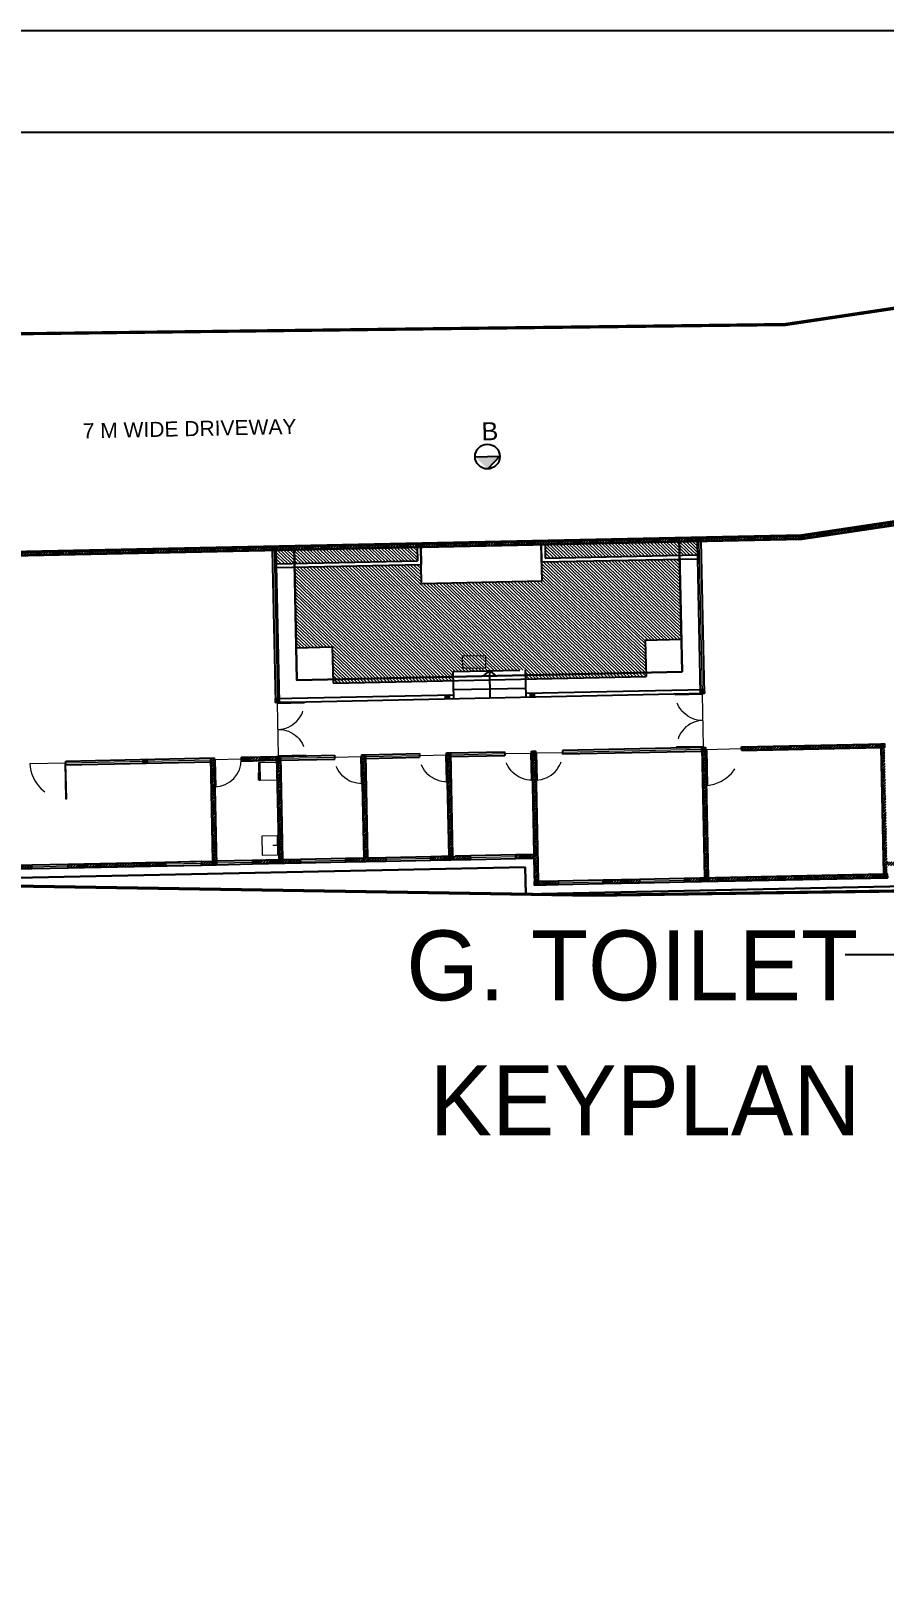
# Model space of a CAD drawing. Header units: metres. Extents: x 494 to 1845, y -666 to 1061.
# Drawn here: x 1409.7 to 1412.288, y 205.596 to 210.286 of the extents above; entities that cross this region are included whole.
import ezdxf

# ---------------------------------------------------------------- set-up
doc = ezdxf.new("R2010")
doc.units = ezdxf.units.M
doc.header["$MEASUREMENT"] = 0
for name, pattern in [('1', [0]), ('141011 - Typical Flr Plans -1 - 1.5 & 1-2 BHK_ Kolshet Namrata1$0$HIDDEN', [0.375, 0.25, -0.125]), ('ACAD_ISO02W100', [15, 12, -3])]:
    doc.linetypes.add(name, pattern=pattern)
for name, color, linetype, lineweight in [('07 TEXT', 7, 'Continuous', 13), ('A-Wall Hatch', 8, 'Continuous', 9), ('VDA-DOOR', 23, 'Continuous', 5), ('VDA-FURNITURE', 8, 'Continuous', 13), ('VDA-HATCH', 8, 'Continuous', 9), ('VDA-WALL', 250, 'Continuous', 25), ('VDA-WINDOW', 5, 'Continuous', 9)]:
    doc.layers.add(name, color=color, linetype=linetype, lineweight=lineweight)
for name, color, linetype in [('COLUMN', 1, 'Continuous'), ('PLOT - SURVEY', 1, '1'), ('SHEET', 7, 'Continuous'), ('VDA-TEXT', 250, '1'), ('VDA-WALL BELOW', 8, 'Continuous'), ('VDA_ROOF', 250, 'Continuous'), ('WALL', 250, 'Continuous')]:
    doc.layers.add(name, color=color, linetype=linetype)
doc.styles.add('AutoDCRFont', font='arial.ttf')
doc.styles.add('RS', font='GOTHIC.TTF')
doc.styles.get("Standard").update_dxf_attribs({"font": 'arial.ttf'})
doc.dimstyles.new('SMALL', dxfattribs={"dimtxt": 0.16, "dimasz": 0.05, "dimexe": 0, "dimexo": 0, "dimgap": 0.05, "dimtad": 0, "dimdec": 1, "dimzin": 0, "dimdsep": 46, "dimtxsty": 'RS', "dimblk": 'ARCHTICK', "dimcen": 2.5, "dimclrd": 256, "dimclre": 256, "dimclrt": 5, "dimadec": 0, "dimazin": 0, "dimtfac": 1, "dimtofl": 0, "dimtmove": 0, "dimatfit": 3, "dimldrblk": 'ARCHTICK', "dimfxl": 0, "dimtolj": 1, "dimtzin": 0, "dimarcsym": 0})
pattern_1 = [(46.208855, (1281.75294, 180.3922277), (-0.00420272316, 0.00402901998), []), (46.208855, (1281.755684, 180.3922856), (-0.00420272316, 0.00402901998), [])]
pattern_2 = [(45, (1152.75841, 282.9493), (-0.11049, 0.11049), [])]

# ---------------------------------------------------------------- blocks, each defined once
blk = doc.blocks.new('6555kkm')
at = {"lineweight": 30}
h = blk.add_hatch(color=5, dxfattribs=at)
h.dxf.hatch_style = 1
h.paths.add_polyline_path([(1152.883, 282.949), (1152.758, 282.949), (1152.758, 283.074), (1152.883, 283.074)])
h = blk.add_hatch()
h.set_pattern_fill('ANSI31', color=5, scale=1.25)
h.set_pattern_definition(pattern_2)
h.paths.add_polyline_path([(1152.758, 283.074), (1152.883, 283.074), (1152.883, 282.949), (1152.758, 282.949)])
h = blk.add_hatch()
h.set_pattern_fill('ANSI31', color=5, scale=1.25)
h.set_pattern_definition(pattern_2)
h.paths.add_polyline_path([(1152.758, 283.074), (1152.883, 283.074), (1152.883, 282.949), (1152.758, 282.949)])
at = {"layer": 'COLUMN', "color": 5, "lineweight": 25}
for p, q in [((1152.758, 282.949), (1152.883, 283.074)), ((1152.883, 282.949), (1152.758, 283.074))]:
    blk.add_line(p, q, dxfattribs=at)
blk.add_lwpolyline([(1152.758, 283.074), (1152.883, 283.074), (1152.883, 282.949), (1152.758, 282.949)], close=True, dxfattribs=at)
blk = doc.blocks.new('zw$417C')
at = {"layer": 'COLUMN', "color": 8, "lineweight": 30}
for p in [(-1092.551, -268.207), (-1097.451, -268.832), (-1102.821, -269.517), (-1107.771, -270.149, 0), (-1112.371, -270.736), (-1152.696, -271.587), (-1149.696, -271.587), (-1145.434, -271.587), (-1141.002, -271.587), (-1136.571, -271.587), (-1130.921, -271.587), (-1128.096, -271.587), (-1122.446, -271.587), (-1119.035, -271.587), (-1107.771, -272.712, 0), (-1102.821, -272.712, 0), (-1097.451, -272.712, 0), (-1092.551, -272.712, 0), (-1112.371, -272.987), (-1112.371, -275.512, 0), (-1107.771, -275.512), (-1102.821, -275.512, 0), (-1097.451, -275.512), (-1092.551, -275.512, 0), (-1149.696, -276.637), (-1136.571, -276.637), (-1130.921, -276.637), (-1128.096, -276.637), (-1122.446, -276.637), (-1112.371, -276.637), (-1145.434, -278.562), (-1141.002, -278.562), (-1136.571, -278.562), (-1130.921, -278.562), (-1128.096, -278.562), (-1122.446, -278.562), (-1119.035, -278.562), (-1116.496, -278.562, 0), (-1112.371, -279.412, 0), (-1107.771, -279.412, 0), (-1102.821, -279.412, 0), (-1097.451, -279.412), (-1092.551, -279.412), (-1152.696, -281.987), (-1149.696, -281.987), (-1145.434, -281.987), (-1141.002, -281.987), (-1136.571, -281.987), (-1130.921, -281.987), (-1128.096, -282.887), (-1122.446, -282.887), (-1119.035, -282.887), (-1116.496, -282.887, 0), (-1112.371, -282.887), (-1109.246, -282.887), (-1106.121, -282.887), (-1102.821, -282.887), (-1097.451, -282.887), (-1092.551, -282.887)]:
    blk.add_blockref('6555kkm', p, dxfattribs=at)
blk = doc.blocks.new('afasfdas')
at = {"layer": 'VDA-DOOR', "color": 5, "linetype": '141011 - Typical Flr Plans -1 - 1.5 & 1-2 BHK_ Kolshet Namrata1$0$HIDDEN'}
for p, q in [((-0.038, -0.001), (-0.038, -0.9)), ((0, -0.001), (-0.038, -0.001)), ((0, -0.9), (0, -0.001)), ((-0.038, -0.9), (0, -0.9))]:
    blk.add_line(p, q, dxfattribs=at)
blk.add_arc((0, 0), 0.9, 180.0425, 270, dxfattribs=at)
blk = doc.blocks.new('DXFG-flat-2-flat-28-flat-1-flat-1-flat-1-flat-1-flat-1-flat-1-flat-1-flat-1-flat-2-flat-1-flat-1-flat-1-flat-1-flat-1-flat-5-flat-1')
at = {"layer": 'VDA-DOOR'}
blk.add_line((-147.599, -172.986), (-147.599, -172.95), dxfattribs=at)
at = {"layer": 'VDA-DOOR', "color": 5}
for p, q in [((-147.599, -172.95), (-146.732, -172.95)), ((-146.732, -172.986), (-147.599, -172.986)), ((-146.732, -172.95), (-146.732, -172.986))]:
    blk.add_line(p, q, dxfattribs=at)
at = {"layer": 'VDA-DOOR', "color": 5, "linetype": 'ACAD_ISO02W100', "ltscale": 0.01}
blk.add_arc((-146.731, -172.95), 0.868, 180, 269.9575, dxfattribs=at)
blk = doc.blocks.new('dsafsdaf')
at = {"layer": 'VDA-DOOR'}
for p, q in [((0, 0.038), (1.2, 0.038)), ((0, 0), (0, 0.038)), ((1.2, 0), (0, 0)), ((1.2, 0.038), (1.2, 0))]:
    blk.add_line(p, q, dxfattribs=at)
at = {"layer": 'VDA-DOOR', "linetype": 'ACAD_ISO02W100', "ltscale": 0.01}
blk.add_arc((-0.078, -0.081), 1.283, 5.3091, 86.5329, dxfattribs=at)
blk = doc.blocks.new('zw$8B81')
at = {"layer": 'VDA-FURNITURE', "extrusion": (-2.11098e-05, -1.08635e-08, 1)}
for p, q in [((0.013, 0.575), (0, 0.575)), ((0, 0.575), (0, 0.325)), ((0.037, 0.6), (0.013, 0.6)), ((0.013, 0.6), (0.013, 0)), ((0.037, 0.6), (0.037, 0)), ((0.05, 0.575), (0.037, 0.575)), ((0.612, 0.6), (0.05, 0.6)), ((0.05, 0.6), (0.05, 0)), ((0.062, 0.6), (0.062, 0)), ((0.612, 0), (0.612, 0.6)), ((0.013, 0.325), (0, 0.325)), ((0.013, 0), (0.037, 0)), ((0.037, 0.025), (0.05, 0.025)), ((0.05, 0), (0.612, 0))]:
    blk.add_line(p, q, dxfattribs=at)
blk = doc.blocks.new('zw$9BC4')
at = {"layer": 'VDA-FURNITURE'}
blk.add_line((0.325, 0), (0.325, 0.154), dxfattribs=at)
blk.add_lwpolyline([(0, 0), (0.65, 0), (0.65, 0.5), (0, 0.5)], close=True, dxfattribs=at)
blk = doc.blocks.new('RWRERE')
h = blk.add_hatch(color=251)
h.dxf.hatch_style = 1
h.paths.add_polyline_path([(0, 0.383), (-0.383, 0), (0.383, 0)])
for p, q in [((-0.383, 0), (0, 0.383)), ((0.383, 0), (-0.383, 0))]:
    blk.add_line(p, q)
blk.add_circle((0, 0), 0.383)
blk = doc.blocks.new('DFSDFASDFASD')
at = {"layer": 'VDA_ROOF', "color": 5, "lineweight": 30, "ltscale": 4}
for points in [[(43.72, 7.876), (16.866, 4.45), (-16.85, 4.45), (-16.85, -6.375), (7.45, -6.375), (7.45, -7.275), (43.72, -7.275), (43.72, -3.8), (45.045, -3.8), (45.045, 0.825), (43.72, 0.825)], [(12.8, 0), (0, 0), (0, 4.45), (12.8, 4.45)]]:
    blk.add_lwpolyline(points, close=True, dxfattribs=at)
blk = doc.blocks.new('DASFA')
at = {"layer": 'VDA-DOOR', "color": 5}
for p, q in [((0.974, 0.629), (0.974, -0.571)), ((1.012, 0.629), (0.974, 0.629)), ((1.012, -0.571), (1.012, 0.629))]:
    blk.add_line(p, q, dxfattribs=at)
at = {"layer": 'VDA-DOOR'}
blk.add_line((0.974, -0.571), (1.012, -0.571), dxfattribs=at)
at = {"layer": 'VDA-DOOR', "color": 5, "linetype": 'ACAD_ISO02W100', "ltscale": 0.01}
blk.add_arc((1.037, 0.652), 1.225, 181.0882, 267.0698, dxfattribs=at)
blk = doc.blocks.new('fdsfdsf')
at = {"layer": 'VDA-DOOR'}
for p, q in [((0, -0.899), (0, 0)), ((0, 0), (0.038, 0)), ((0.038, 0), (0.038, -0.899)), ((0.9, 0), (0, 0)), ((0.038, -0.899), (0, -0.899))]:
    blk.add_line(p, q, dxfattribs=at)
blk.add_arc((0, 0.001), 0.9, 270, 359.9575, dxfattribs=at)
blk = doc.blocks.new('_ArchTick')
at = {"color": 0, "linetype": 'ByBlock', "const_width": 0.15}
blk.add_lwpolyline([(-0.5, -0.5), (0.5, 0.5)], dxfattribs=at)

msp = doc.modelspace()

# ---------------------------------------------------------------- hatches: boundary and pattern name
at = {"layer": 'A-Wall Hatch'}
h = msp.add_hatch(dxfattribs=at)
h.set_pattern_fill('ANSI31', color=62, scale=0.055709, angle=271.2089)
h.set_pattern_definition([(316.208855, (1281.75294, 180.392228), (0.0048190239, 0.00502678652), [])])
h.paths.add_polyline_path([(1410.4436, 208.7103), (1410.4445, 208.6692), (1410.8725, 208.6783), (1410.8716, 208.7194)])
h.paths.add_polyline_path([(1411.2597, 208.7275), (1411.2606, 208.6865), (1411.7228, 208.6962), (1411.7219, 208.7373)])
h = msp.add_hatch(dxfattribs=at)
h.set_pattern_fill('ANSI31', color=62, scale=0.055709, angle=271.2089)
h.set_pattern_definition([(316.20885, (1418.4950164, 208.717564), (0.004819024, 0.0050267865), [])])
h.paths.add_polyline_path([(1410.4995, 208.659), (1410.8842, 208.6671), (1410.8854, 208.61), (1411.2506, 208.6177), (1411.2494, 208.6748), (1411.6682, 208.6836), (1411.6734, 208.4394), (1411.5638, 208.4371), (1411.5661, 208.3275), (1411.2009, 208.3198), (1411.2003, 208.3472), (1410.9812, 208.3426), (1410.9818, 208.3152), (1410.6166, 208.3075), (1410.6143, 208.417), (1410.5047, 208.4147)])
at = {"layer": 'VDA-HATCH'}
h = msp.add_hatch(dxfattribs=at)
h.set_pattern_fill('ANSI32', color=256, scale=0.015525, angle=1.2089)
h.set_pattern_definition(pattern_1)
h.paths.add_polyline_path([(1413.7534, 208.9996), (1413.7531, 209.0111), (1412.0381, 208.7554), (1409.2336, 208.6962), (1409.2338, 208.6848), (1412.0391, 208.744)])
h.paths.add_polyline_path([(1410.3724, 207.7588), (1410.3721, 207.7702), (1410.452, 207.7719), (1410.4454, 208.0846), (1410.4511, 208.0848), (1410.4568, 208.0849), (1410.4634, 207.7722), (1410.5182, 207.7733), (1410.5185, 207.7619)])
h.paths.add_polyline_path([(1410.9134, 207.7702), (1410.9131, 207.7816), (1410.9679, 207.7828), (1410.9613, 208.0955), (1410.9727, 208.0958), (1410.9793, 207.783), (1411.0341, 207.7842), (1411.0343, 207.7728)])
h.paths.add_polyline_path([(1410.6554, 207.7648), (1410.6552, 207.7762), (1410.71, 207.7774), (1410.7034, 208.0901), (1410.7148, 208.0903), (1410.7214, 207.7776), (1410.7762, 207.7788), (1410.7764, 207.7673)])
h.paths.add_polyline_path([(1411.1713, 207.7757), (1411.1711, 207.7871), (1411.2258, 207.7882), (1411.2192, 208.101), (1411.2307, 208.1012), (1411.2375, 207.7771)])
h.paths.add_polyline_path([(1414.223, 208.6907), (1414.2229, 208.6987), (1414.2891, 208.7001), (1414.2893, 208.6887), (1414.2345, 208.6876), (1414.2368, 208.578), (1414.2254, 208.5777)])
h.paths.add_polyline_path([(1413.9593, 209.0418), (1414.0462, 209.0548), (1414.062, 209.0571), (1414.0644, 209.0575), (1414.1422, 209.0691), (1414.1438, 209.0578), (1413.961, 209.0305)])
h.paths.add_polyline_path([(1414.4448, 209.1142), (1414.4562, 209.1144), (1414.4657, 208.665), (1414.4542, 208.6648)])
h.paths.add_polyline_path([(1414.3048, 209.0933), (1414.3064, 209.082), (1414.445, 209.1027), (1414.4448, 209.1142)])
h.paths.add_polyline_path([(1412.4346, 207.7567), (1412.4287, 208.0329), (1412.4401, 208.0331), (1412.446, 207.7569)])
h.paths.add_polyline_path([(1412.4133, 208.1147), (1412.4131, 208.1262), (1412.655, 208.1313), (1412.6553, 208.1198)])
h.paths.add_polyline_path([(1412.6595, 207.9213), (1412.6709, 207.9215), (1412.675, 207.7252), (1412.6636, 207.725)])
h.paths.add_polyline_path([(1414.3578, 208.6902), (1414.3576, 208.7016), (1414.4534, 208.7036), (1414.4537, 208.6922)])
h.paths.add_polyline_path([(1412.5664, 207.8942), (1412.66, 207.8962), (1412.6597, 207.9076), (1412.5662, 207.9056)])
h.paths.add_polyline_path([(1411.2278, 207.6947), (1411.2276, 207.7061), (1411.2966, 207.7075), (1411.2969, 207.6961)])
h.paths.add_polyline_path([(1411.4338, 207.699), (1411.4336, 207.7104), (1411.5489, 207.7128), (1411.5491, 207.7014)])
h.paths.add_polyline_path([(1411.2261, 207.7768), (1411.2276, 207.7061), (1411.239, 207.7063), (1411.2375, 207.7771)])
h.paths.add_polyline_path([(1412.3641, 207.8488), (1412.4326, 207.8502), (1412.4323, 207.8617), (1412.3639, 207.8602)])
h.paths.add_polyline_path([(1413.7532, 209.0111), (1413.7534, 208.9996), (1413.7984, 209.0063), (1413.7967, 209.0176)])
h.paths.add_polyline_path([(1412.5692, 207.7595), (1412.5678, 207.8257), (1412.5793, 207.8259), (1412.5806, 207.7597)])
h.paths.add_polyline_path([(1412.3747, 207.9973), (1412.4295, 207.9984), (1412.4292, 208.0098), (1412.3744, 208.0087)])
h.paths.add_polyline_path([(1412.3935, 207.7558), (1412.3932, 207.7672), (1412.4343, 207.7681), (1412.4346, 207.7567)])
h.paths.add_polyline_path([(1412.2976, 207.7538), (1412.2974, 207.7652), (1412.3384, 207.766), (1412.3387, 207.7546)])
h.paths.add_polyline_path([(1413.5165, 208.645), (1413.5279, 208.6452), (1413.5271, 208.684), (1413.5157, 208.6838), (1413.5165, 208.645)])
h.paths.add_polyline_path([(1413.7494, 208.6499), (1413.7485, 208.6887), (1413.76, 208.689), (1413.7608, 208.6502)])
h.paths.add_polyline_path([(1414.0068, 208.6553), (1414.006, 208.6942), (1414.0174, 208.6944), (1414.0183, 208.6556), (1414.0068, 208.6553)])
h.paths.add_polyline_path([(1412.5692, 207.7595), (1412.535, 207.7588), (1412.5348, 207.7702), (1412.569, 207.7709)])
h.paths.add_polyline_path([(1412.446, 207.7569), (1412.4457, 207.7683), (1412.48, 207.769), (1412.4802, 207.7576)])
h.paths.add_polyline_path([(1414.456, 208.5826), (1414.4674, 208.5829), (1414.4668, 208.6102), (1414.4554, 208.61)])
h.paths.add_polyline_path([(1412.5806, 207.7597), (1412.5804, 207.7712), (1412.5941, 207.7714), (1412.5943, 207.76)])
h.paths.add_polyline_path([(1412.6628, 207.7615), (1412.6491, 207.7612), (1412.6489, 207.7726), (1412.6626, 207.7729)])
h.paths.add_polyline_path([(1411.6858, 207.7157), (1411.6861, 207.7043), (1412.2984, 207.7172), (1412.2898, 208.1236), (1411.8561, 208.1144), (1411.8563, 208.103), (1412.2786, 208.1119), (1412.2867, 207.7284), (1411.7549, 207.7172), (1411.7465, 208.1121), (1411.7351, 208.1119), (1411.7435, 207.717)])
h.paths.add_polyline_path([(1409.2536, 207.7466), (1409.2977, 207.7476), (1409.2979, 207.7361), (1409.2539, 207.7352)])
h.paths.add_polyline_path([(1409.4075, 207.7385), (1409.4072, 207.7499), (1409.7033, 207.7561), (1409.7036, 207.7447)])
h.paths.add_polyline_path([(1409.8129, 207.7584), (1410.109, 207.7647), (1410.1092, 207.7533), (1409.8131, 207.747)])
h.paths.add_polyline_path([(1410.2446, 208.0804), (1410.256, 208.0806), (1410.2628, 207.7565), (1410.2188, 207.7556), (1410.2185, 207.767), (1410.2512, 207.7677)])
h = msp.add_hatch(dxfattribs=at)
h.set_pattern_fill('ANSI32', color=256, scale=0.015525, angle=1.2089)
h.set_pattern_definition(pattern_1)
h.paths.add_polyline_path([(1410.3381, 208.0824), (1410.4454, 208.0846), (1410.4457, 208.0732), (1410.3384, 208.071)])

# ---------------------------------------------------------------- linework, layer by layer
for q in [(1411.0737, 208.331, -1.776), (1411.0925, 208.2627, -1.776), (1411.1084, 208.3317, -1.776)]:
    msp.add_line((1411.0908, 208.3449), q)
at = {"color": 105, "lineweight": 30}
msp.add_lwpolyline([(1408.9601, 208.6722), (1409.2454, 208.6782), (1409.2453, 208.685), (1412.0391, 208.744), (1413.742, 208.9979)], dxfattribs=at)
at = {"layer": '07 TEXT'}
msp.add_lwpolyline([(1411.0799, 208.3902), (1411.0083, 208.3887), (1411.009, 208.3523), (1411.0806, 208.3538)], close=True, dxfattribs=at)
at = {"layer": 'PLOT - SURVEY', "color": 250, "linetype": 'Continuous', "lineweight": 40}
for p, q in [((1412.0381, 208.7554), (1414.6486, 209.1446, -1.776)), ((1407.0955, 208.6511), (1412.0381, 208.7554, -1.776))]:
    msp.add_line(p, q, dxfattribs=at)
for points in [[(1414.509, 209.7701), (1411.9878, 209.3942), (1409.115, 209.3601), (1407.145, 209.2945)], [(1407.145, 209.2945), (1407.1175, 208.7907), (1407.0859, 208.5715), (1407.0473, 207.9883), (1407.0439, 207.7121), (1408.4001, 207.7116), (1411.4053, 207.6628), (1414.7289, 207.71)]]:
    msp.add_lwpolyline(points, dxfattribs=at)
at = {"layer": 'SHEET'}
for points in [[(1415.3058, 210.2857), (1397.9603, 210.2857), (1397.9603, 185.7541), (1415.3058, 185.7541)], [(1414.9977, 209.9776), (1398.2684, 209.9776), (1398.2684, 186.0622), (1414.9977, 186.0622)]]:
    msp.add_lwpolyline(points, close=True, dxfattribs=at)
at = {"layer": 'VDA-DOOR'}
for p, q in [((1411.2308, 208.0955), (1411.313, 208.0972, -1.776)), ((1411.7467, 208.1064), (1411.8562, 208.1087, -1.776)), ((1410.6213, 208.0826), (1410.7035, 208.0844, -1.776)), ((1410.8792, 208.0881), (1410.9614, 208.0898, -1.776)), ((1411.1372, 208.0935), (1411.2194, 208.0953, -1.776))]:
    msp.add_line(p, q, dxfattribs=at)
at = {"layer": 'VDA-DOOR', "color": 5}
msp.add_line((1409.6968, 208.0631), (1409.8064, 208.0654, -1.776), dxfattribs=at)
at = {"layer": 'VDA-WALL'}
for p, q in [((1412.0381, 208.7554), (1413.7532, 209.0111, -1.776)), ((1407.1859, 208.653), (1412.0381, 208.7554, -1.776)), ((1409.2338, 208.6848), (1412.0391, 208.744, -1.776)), ((1410.8854, 208.61), (1410.8831, 208.7196, -1.776)), ((1411.2506, 208.6177), (1411.2483, 208.7273, -1.776)), ((1410.8854, 208.61), (1411.2506, 208.6177, -1.776)), ((1410.9613, 208.0955), (1410.9727, 208.0958, -1.776)), ((1410.9613, 208.0955), (1410.9679, 207.7828, -1.776)), ((1410.9727, 208.0958), (1410.9793, 207.783, -1.776)), ((1411.2192, 208.101), (1411.2307, 208.1012, -1.776)), ((1411.2192, 208.101), (1411.2258, 207.7882, -1.776)), ((1411.2307, 208.1012), (1411.239, 207.7063, -1.776)), ((1411.3128, 208.1029), (1411.3131, 208.0915, -1.776)), ((1411.7351, 208.1119), (1411.7465, 208.1121, -1.776)), ((1411.7351, 208.1119), (1411.7435, 207.717, -1.776)), ((1411.7465, 208.1121), (1411.7549, 207.7172, -1.776)), ((1411.8561, 208.1144), (1412.2898, 208.1236, -1.776)), ((1411.8561, 208.1144), (1411.8563, 208.103, -1.776)), ((1411.8563, 208.103), (1411.8561, 208.1144, -1.776)), ((1411.8563, 208.103), (1412.2786, 208.1119, -1.776)), ((1412.2786, 208.1119), (1412.2867, 207.7284, -1.776)), ((1410.2446, 208.0804), (1410.2512, 207.7677, -1.776)), ((1410.256, 208.0806), (1410.2628, 207.7565, -1.776)), ((1410.3381, 208.0824), (1410.4568, 208.0849, -1.776)), ((1410.3381, 208.0824), (1410.3384, 208.071, -1.776)), ((1410.3384, 208.071), (1410.4457, 208.0732, -1.776)), ((1410.4454, 208.0846), (1410.452, 207.7719, -1.776)), ((1410.4568, 208.0849), (1410.4634, 207.7722, -1.776)), ((1410.7034, 208.0901), (1410.7148, 208.0903, -1.776)), ((1410.7034, 208.0901), (1410.71, 207.7774, -1.776)), ((1410.7148, 208.0903), (1410.7214, 207.7776, -1.776)), ((1409.8129, 207.7584), (1410.2512, 207.7677, -1.776)), ((1410.3721, 207.7702), (1410.452, 207.7719, -1.776)), ((1410.3721, 207.7702), (1410.3724, 207.7588, -1.776)), ((1410.4634, 207.7722), (1410.5182, 207.7733, -1.776)), ((1410.5185, 207.7619), (1410.5182, 207.7733, -1.776)), ((1410.6552, 207.7762), (1410.71, 207.7774, -1.776)), ((1410.6554, 207.7648), (1410.6552, 207.7762, -1.776)), ((1410.6554, 207.7648), (1410.7764, 207.7673, -1.776)), ((1410.7214, 207.7776), (1410.7762, 207.7788, -1.776)), ((1410.7762, 207.7788), (1410.7764, 207.7673, -1.776)), ((1410.9131, 207.7816), (1410.977, 207.783, -1.776)), ((1410.9134, 207.7702), (1410.9131, 207.7816, -1.776)), ((1410.9134, 207.7702), (1411.0343, 207.7728, -1.776)), ((1410.9884, 207.7832), (1411.0341, 207.7842, -1.776)), ((1411.0343, 207.7728), (1411.0341, 207.7842, -1.776)), ((1411.1711, 207.7871), (1411.2258, 207.7882, -1.776)), ((1411.1713, 207.7757), (1411.1711, 207.7871, -1.776)), ((1411.1713, 207.7757), (1411.2261, 207.7768, -1.776)), ((1411.2261, 207.7768), (1411.2278, 207.6947, -1.776)), ((1408.98, 207.7294), (1409.7036, 207.7447, -1.776)), ((1409.2536, 207.7466), (1409.7033, 207.7561, -1.776)), ((1409.7036, 207.7447), (1409.7033, 207.7561, -1.776)), ((1409.8131, 207.747), (1409.8129, 207.7584, -1.776)), ((1409.8131, 207.747), (1410.2628, 207.7565, -1.776)), ((1410.1092, 207.7533), (1410.109, 207.7647, -1.776)), ((1410.2188, 207.7556), (1410.2185, 207.767, -1.776)), ((1410.3724, 207.7588), (1410.5185, 207.7619, -1.776)), ((1411.683, 207.7157), (1412.2867, 207.7284, -1.776)), ((1411.2278, 207.6947), (1411.2997, 207.6962, -1.776)), ((1411.239, 207.7063), (1411.2995, 207.7076, -1.776)), ((1411.2995, 207.7076), (1411.2997, 207.6962, -1.776)), ((1411.4364, 207.7105), (1411.546, 207.7128, -1.776)), ((1411.4367, 207.6991), (1411.4364, 207.7105, -1.776)), ((1411.4367, 207.6991), (1411.5462, 207.7014, -1.776)), ((1411.546, 207.7128), (1411.5462, 207.7014, -1.776)), ((1411.683, 207.7157), (1411.6832, 207.7043, -1.776)), ((1411.6832, 207.7043), (1412.2984, 207.7172, -1.776))]:
    msp.add_line(p, q, dxfattribs=at)
at = {"layer": 'VDA-WALL BELOW'}
for p, q in [((1410.4322, 208.7101), (1410.442, 208.249, -1.776)), ((1410.4436, 208.7103), (1410.4534, 208.2492, -1.776)), ((1410.8716, 208.7194), (1410.8725, 208.6783, -1.776)), ((1410.8831, 208.7196), (1410.8842, 208.6671, -1.776)), ((1411.2483, 208.7273), (1411.2494, 208.6748, -1.776)), ((1411.2597, 208.7275), (1411.2606, 208.6865, -1.776)), ((1411.7316, 208.2762), (1411.7219, 208.7373, -1.776)), ((1411.7431, 208.2764), (1411.7333, 208.7375, -1.776)), ((1410.4445, 208.6692), (1410.8725, 208.6783, -1.776)), ((1410.4448, 208.6578), (1410.8842, 208.6671, -1.776)), ((1410.4995, 208.659), (1410.5047, 208.4147, -1.776)), ((1411.2494, 208.6748), (1411.723, 208.6848, -1.776)), ((1411.2606, 208.6865), (1411.7228, 208.6962, -1.776)), ((1411.6734, 208.4394), (1411.6682, 208.6836, -1.776)), ((1411.6734, 208.4394), (1411.5638, 208.4371, -1.776)), ((1411.5638, 208.4371), (1411.5661, 208.3275, -1.776)), ((1410.5047, 208.4147), (1410.6143, 208.417, -1.776)), ((1410.6143, 208.417), (1410.6166, 208.3075, -1.776)), ((1410.9812, 208.3426), (1411.1832, 208.3468, -1.776)), ((1410.9829, 208.2604), (1410.9812, 208.3426, -1.776)), ((1411.2021, 208.265), (1411.2003, 208.3472, -1.776)), ((1410.6166, 208.3075), (1411.5661, 208.3275, -1.776)), ((1410.9824, 208.2878), (1411.2015, 208.2924, -1.776)), ((1411.2018, 208.2764), (1411.7428, 208.2879, -1.776)), ((1410.4417, 208.2604), (1410.9827, 208.2718, -1.776)), ((1410.442, 208.249), (1411.7431, 208.2764, -1.776)), ((1411.0923, 208.2741), (1411.0935, 208.2742, -1.776)), ((1410.9727, 208.0958), (1411.1371, 208.0992, -1.776)), ((1411.1371, 208.0992), (1411.1373, 208.0878, -1.776)), ((1411.7351, 208.1119), (1411.3128, 208.1029, -1.776)), ((1411.3128, 208.1029), (1411.3131, 208.0915, -1.776)), ((1411.7354, 208.1004), (1411.3131, 208.0915, -1.776)), ((1409.8063, 208.0711), (1410.256, 208.0806, -1.776)), ((1409.8065, 208.0597), (1409.8063, 208.0711, -1.776)), ((1409.8065, 208.0597), (1409.8063, 208.0711, -1.776)), ((1409.8065, 208.0597), (1410.2448, 208.069, -1.776)), ((1410.4568, 208.0849), (1410.6212, 208.0883, -1.776)), ((1410.4571, 208.0735), (1410.6216, 208.0769, -1.776)), ((1410.6212, 208.0883), (1410.6214, 208.0769, -1.776)), ((1410.7148, 208.0903), (1410.8791, 208.0938, -1.776)), ((1410.715, 208.0789), (1410.8794, 208.0824, -1.776)), ((1410.8791, 208.0938), (1410.8794, 208.0824, -1.776)), ((1410.973, 208.0843), (1411.1373, 208.0878, -1.776)), ((1410.2626, 207.7679), (1410.3721, 207.7702, -1.776)), ((1410.5182, 207.7733), (1410.6575, 207.7762, -1.776)), ((1410.7762, 207.7788), (1410.9131, 207.7816, -1.776)), ((1410.7764, 207.7673), (1410.9134, 207.7702, -1.776)), ((1411.0341, 207.7842), (1411.1711, 207.7871, -1.776)), ((1411.0343, 207.7728), (1411.1713, 207.7757, -1.776)), ((1409.7033, 207.7561), (1409.8129, 207.7584, -1.776)), ((1409.7036, 207.7447), (1409.8131, 207.747, -1.776)), ((1410.109, 207.7647), (1410.2185, 207.767, -1.776)), ((1410.1092, 207.7533), (1410.2188, 207.7556, -1.776)), ((1410.2628, 207.7565), (1410.3724, 207.7588, -1.776)), ((1410.5185, 207.7619), (1410.6554, 207.7648, -1.776)), ((1411.2995, 207.7076), (1411.4364, 207.7105, -1.776)), ((1411.2997, 207.6962), (1411.4367, 207.6991, -1.776)), ((1411.546, 207.7128), (1411.683, 207.7157, -1.776)), ((1411.5462, 207.7014), (1411.6832, 207.7043, -1.776))]:
    msp.add_line(p, q, dxfattribs=at)
at = {"layer": 'VDA-WINDOW'}
for p, q in [((1410.4379, 208.7102), (1410.4477, 208.2491, -1.776)), ((1411.7374, 208.2763), (1411.7276, 208.7374, -1.776)), ((1410.4511, 208.0882), (1410.4477, 208.2456, -1.776)), ((1411.7408, 208.1154), (1411.7374, 208.2729, -1.776)), ((1411.7352, 208.1061), (1411.313, 208.0972, -1.776)), ((1409.8064, 208.0654), (1410.2447, 208.0747, -1.776)), ((1410.457, 208.0792), (1410.6259, 208.0827, -1.776)), ((1410.7149, 208.0846), (1410.8792, 208.0881, -1.776)), ((1410.9728, 208.0901), (1411.1418, 208.0936, -1.776)), ((1410.5183, 207.7676), (1410.6553, 207.7705, -1.776)), ((1410.7763, 207.773), (1410.9132, 207.7759, -1.776)), ((1411.0342, 207.7785), (1411.1712, 207.7814, -1.776)), ((1409.7034, 207.7504), (1409.813, 207.7527, -1.776)), ((1410.1091, 207.759), (1410.2186, 207.7613, -1.776)), ((1410.2627, 207.7622), (1410.3723, 207.7645, -1.776)), ((1411.2996, 207.7019), (1411.4366, 207.7048, -1.776)), ((1411.5461, 207.7071), (1411.6831, 207.71, -1.776))]:
    msp.add_line(p, q, dxfattribs=at)
at = {"layer": 'WALL', "lineweight": 50, "ltscale": 0.5, "const_width": 0.00913}
msp.add_lwpolyline([(1414.4797, 209.7674), (1411.9878, 209.3954), (1409.1148, 209.3607), (1407.1446, 209.2946), (1407.1173, 208.7908), (1407.0857, 208.5716), (1407.0472, 207.9883), (1407.0439, 207.7121), (1408.4002, 207.7119), (1411.4056, 207.6637), (1414.7705, 207.7121)], dxfattribs=at)

# ---------------------------------------------------------------- block references
for name, p, xscale, yscale, zscale, rotation in [('DFSDFASDFASD', (1410.5068, 208.3166), 0.09132575951384468, 0.09132575951384468, 0.09132575951384468, 1.208854810110589), ('RWRERE', (1411.085, 208.9946), 0.09794662155596577, 0.09794662155596577, 0.09794662155596577, 181.2088548101102), ('fdsfdsf', (1410.2561, 208.0749), 0.09132575951384468, 0.09132575951384468, 0.09132575951384468, 1.208854810110589)]:
    msp.add_blockref(name, p, dxfattribs=dict(xscale=xscale, yscale=yscale, zscale=zscale, rotation=rotation))
at = {"layer": 'COLUMN', "color": 6, "lineweight": 30, "xscale": 0.09132575951384468, "yscale": 0.09132575951384468, "zscale": 0.09132575951384468, "rotation": 1.208854810110589}
msp.add_blockref('zw$417C', (1408.9761, 207.6414), dxfattribs=at)
at = {"layer": 'VDA-DOOR', "color": 192}
for p, xscale, yscale, zscale, rotation in [((1410.4476, 208.2491), 0.09132575951384468, 0.09132575951384468, 0.09132575951384468, 91.2088548101106), ((1411.7374, 208.2763), -0.0913257595138447, 0.09132575951384468, 0.0913257595138447, 271.2088548101106), ((1411.7409, 208.112), 0.09132575951384471, 0.09132575951384471, 0.09132575951384471, 271.2088548101106), ((1410.4511, 208.0848), -0.09132575951384467, 0.09132575951384468, 0.0913257595138447, 91.20885481011028)]:
    msp.add_blockref('afasfdas', p, dxfattribs=dict(at, xscale=xscale, yscale=yscale, zscale=zscale, rotation=rotation))
at = {"layer": 'VDA-DOOR', "extrusion": (0, 0, -1)}
for p, xscale, yscale, zscale, rotation in [((-1394.5711, 221.6357), -0.09465369968488259, 0.09465369968488259, -0.09465369968488259, 268.7911451898893), ((-1426.7772, 222.3153), 0.09465369968488277, 0.09465369968488277, -0.0946536996848826, 88.7911451898894), ((-1427.0351, 222.3208), 0.09465369968488277, 0.09465369968488277, -0.0946536996848826, 88.7911451898894), ((-1427.293, 222.3262), 0.09465369968488258, 0.09465369968488258, -0.0946536996848826, 88.79114518918736)]:
    msp.add_blockref('DXFG-flat-2-flat-28-flat-1-flat-1-flat-1-flat-1-flat-1-flat-1-flat-1-flat-1-flat-2-flat-1-flat-1-flat-1-flat-1-flat-1-flat-5-flat-1', p, dxfattribs=dict(at, xscale=xscale, yscale=yscale, zscale=zscale, rotation=rotation))
at = {"layer": 'VDA-DOOR'}
for name, p, xscale, yscale, zscale, rotation in [('dsafsdaf', (1411.7467, 208.1064), 0.0913257595138447, 0.0913257595138447, 0.0913257595138447, 271.2088548101106), ('DASFA', (1409.7152, 208.0061), 0.09132575951384468, 0.09132575951384468, 0.09132575951384468, 1.208854810110589)]:
    msp.add_blockref(name, p, dxfattribs=dict(at, xscale=xscale, yscale=yscale, zscale=zscale, rotation=rotation))
at = {"layer": 'VDA-FURNITURE', "yscale": 0.09132575951384468, "zscale": 0.0913257595138447}
for name, p, xscale, rotation in [('zw$8B81', (1410.3899, 208.0663), -0.09132575951384471, 181.2088550835116), ('zw$9BC4', (1410.447, 207.8449), -0.09132575951384468, 91.208855083533)]:
    msp.add_blockref(name, p, dxfattribs=dict(at, xscale=xscale, rotation=rotation))

# ---------------------------------------------------------------- texts
at = {"insert": (1411.0675, 209.0436), "char_height": 0.0548, "width": 0.346629, "attachment_point": 7, "rotation": 1.2089}
msp.add_mtext('B', dxfattribs=at)
at = {"layer": 'SHEET', "lineweight": 9, "insert": (1410.1814, 209.0793), "char_height": 0.045663, "width": 1.549929, "attachment_point": 5, "rotation": 1.2089}
msp.add_mtext('\\pt12,13;7 M WIDE DRIVEWAY', dxfattribs=at)
at = {"layer": 'VDA-TEXT', "color": 250, "lineweight": 25, "ltscale": 111, "char_height": 0.212026, "width": 3.461384, "attachment_point": 2, "style": 'AutoDCRFont'}
for s, insert in [('{\\A1;\\fCentury Gothic|b0|i0|c0|p34;G. TOILET}', (1411.5242, 207.5572)), ('\\pi1.10312;{\\fCentury Gothic|b0|i0|c0|p34;KEYPLAN}', (1411.012, 207.1478))]:
    msp.add_mtext(s, dxfattribs=dict(at, insert=insert))

# ---------------------------------------------------------------- leaders
msp.add_leader([(1412.535, 207.8517, -1.7761), (1412.535, 207.4827, -1.7761), (1412.1707, 207.4827, -1.7761)], dimstyle='SMALL', override={"dimasz": 0.08, "dimfxl": 0.3, "dimarcsym": 1})

doc.saveas('drawing.dxf')
